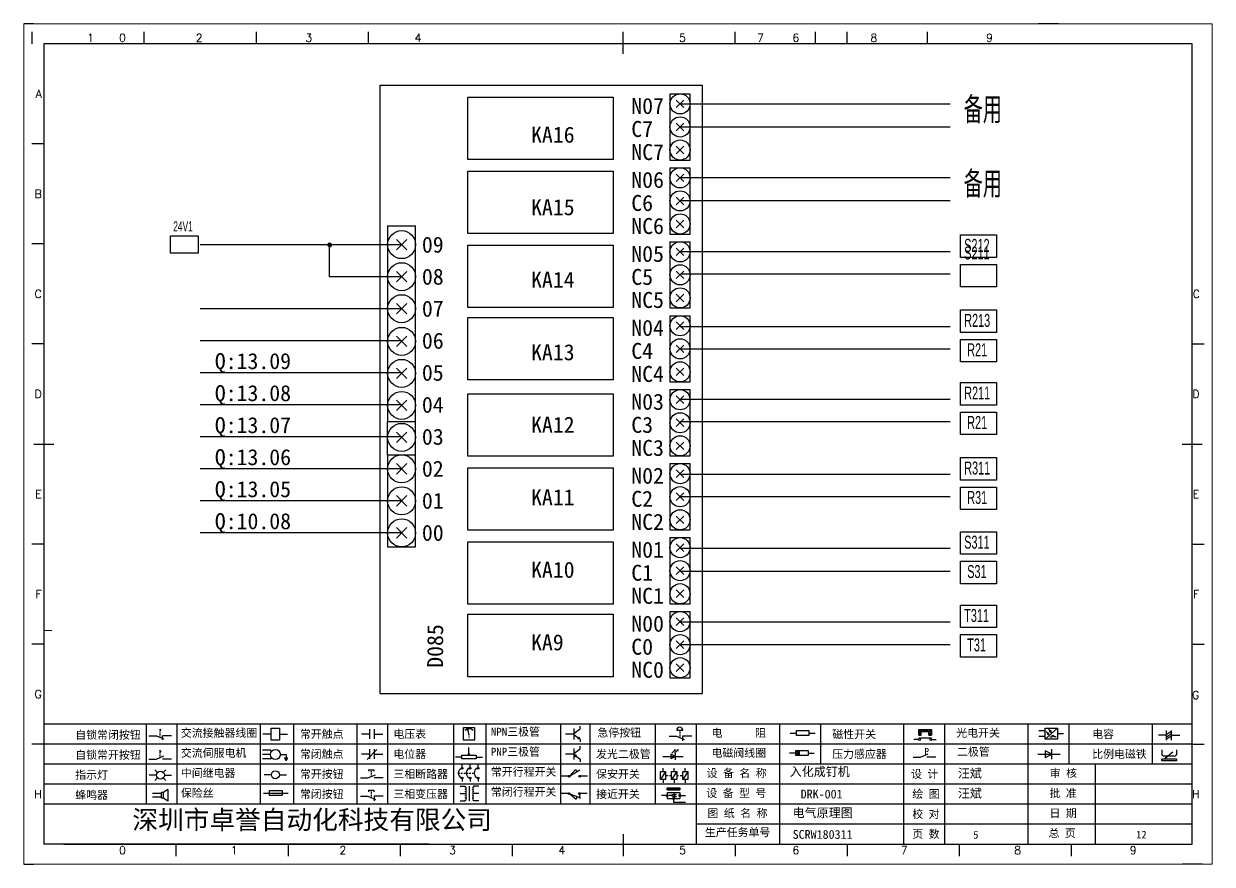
# Model space of a CAD drawing. Header units: millimetres. Extents: x 175 to 4940, y -2082 to 1907.
# Drawn here: x 2077.1 to 2374.1, y 661.6 to 871.6 of the extents above; entities that cross this region are included whole.
import ezdxf
from ezdxf.enums import TextEntityAlignment as Align

# ---------------------------------------------------------------- set-up
doc = ezdxf.new("R2010")
doc.units = ezdxf.units.MM
for name, color, linetype in [('AE_BOR', 1, 'Continuous'), ('Z_OM_OUTLINE', 7, 'Continuous'), ('外形線', 7, 'Continuous')]:
    doc.layers.add(name, color=color, linetype=linetype)
doc.styles.get("Standard").update_dxf_attribs({"font": ''})
doc.styles.add('WD', font='romans.shx', dxfattribs={"width": 0.8, "bigfont": 'gbcbig.shx'})
doc.styles.add('样式 8', font='arial.ttf', dxfattribs={"width": 0.6, "height": 2.5})
doc.styles.add('汉字', font='')
doc.styles.get('Standard').set_extended_font_data('SimSun')
doc.styles.get('汉字').set_extended_font_data('新宋体')

# ---------------------------------------------------------------- blocks, each defined once
blk = doc.blocks.new('磁性开关')
at = {"linetype": 'ByBlock'}
h = blk.add_hatch(dxfattribs=at)
h.set_pattern_fill('ANSI31', color=256, scale=0.1, style=0)
h.paths.add_polyline_path([(-1910.88, -776.69), (-1910.88, -775.29), (-1907.69, -775.29), (-1907.69, -776.69), (-1908.31, -776.69), (-1908.31, -775.79), (-1910.25, -775.79), (-1910.25, -776.69)])
for p, q in [((-1910.91, -777.81), (-1912.09, -777.81)), ((-1910.88, -776.69), (-1910.88, -775.29)), ((-1910.88, -775.29), (-1907.69, -775.29)), ((-1910.88, -776.69), (-1910.25, -776.69)), ((-1910.88, -777.39), (-1907.69, -777.39)), ((-1910.25, -776.69), (-1910.25, -775.79)), ((-1910.25, -775.79), (-1908.31, -775.79)), ((-1908.31, -776.69), (-1908.31, -775.79)), ((-1908.31, -776.69), (-1907.69, -776.69)), ((-1907.69, -775.29), (-1907.69, -776.69)), ((-1907.66, -777.81), (-1906.48, -777.81))]:
    blk.add_line(p, q, dxfattribs=at)
for centre in [(-1910.68, -777.81), (-1907.88, -777.81)]:
    blk.add_circle(centre, 0.225, dxfattribs=at)
blk = doc.blocks.new('*U4')
at = {"linetype": 'ByBlock'}
for p, q in [((-1909.23, -780.45), (-1909.23, -780.67)), ((-1909.23, -780.45), (-1908.92, -780.84)), ((-1909.23, -780.84), (-1909.23, -781.05)), ((-1911.92, -782.07), (-1910.06, -782.07)), ((-1910.06, -782.07), (-1908.18, -782.88)), ((-1909.23, -781.23), (-1909.23, -781.44)), ((-1909.23, -781.61), (-1909.23, -781.83)), ((-1909.23, -782), (-1909.23, -782.21)), ((-1909.23, -782.38), (-1909.23, -782.43)), ((-1908.52, -783.07), (-1908.52, -782.07)), ((-1906.25, -782.07), (-1908.52, -782.07))]:
    blk.add_line(p, q, dxfattribs=at)
blk = doc.blocks.new('*U6')
at = {"linetype": 'ByBlock'}
for p, q in [((-1911.92, -792.89), (-1910.06, -792.89)), ((-1910.06, -792.89), (-1908.18, -792.08)), ((-1908.88, -791.17), (-1909.23, -790.71)), ((-1909.23, -790.71), (-1909.23, -790.92)), ((-1909.23, -791.09), (-1909.23, -791.31)), ((-1909.23, -791.48), (-1909.23, -791.69)), ((-1909.23, -791.86), (-1909.23, -792.08)), ((-1909.23, -792.25), (-1909.23, -792.47)), ((-1906.25, -792.89), (-1908.52, -792.89))]:
    blk.add_line(p, q, dxfattribs=at)
blk = doc.blocks.new('蜂鸣器')
at = {"linetype": 'ByBlock'}
for p, q in [((-1907.17, -795.53), (-1908.25, -796.26)), ((-1907.17, -795.53), (-1907.17, -798.41)), ((-1908.8, -796.48), (-1911.01, -796.48)), ((-1908.8, -797.46), (-1911.01, -797.46)), ((-1908.25, -796.26), (-1908.8, -796.26)), ((-1908.8, -797.68), (-1908.8, -796.26)), ((-1908.25, -797.68), (-1908.8, -797.68)), ((-1908.25, -797.68), (-1908.25, -796.26)), ((-1907.17, -798.41), (-1908.25, -797.68))]:
    blk.add_line(p, q, dxfattribs=at)
blk = doc.blocks.new('指示灯')
at = {"linetype": 'ByBlock'}
for p, q in [((-1854.25, -776.92), (-1856.06, -776.92)), ((-1854.62, -775.59), (-1853.97, -776.23)), ((-1854.62, -778.25), (-1853.97, -777.61)), ((-1851.9, -775.59), (-1852.54, -776.23)), ((-1851.9, -778.25), (-1852.54, -777.61)), ((-1852.26, -776.92), (-1850.45, -776.92))]:
    blk.add_line(p, q, dxfattribs=at)
blk.add_circle((-1853.26, -776.92), 0.992, dxfattribs=at)
blk = doc.blocks.new('光电开关')
at = {"linetype": 'ByBlock'}
h = blk.add_hatch(dxfattribs=at)
h.set_pattern_fill('ANSI31', color=256, scale=0.01, style=0)
h.set_pattern_definition([(45, (0.172267, 0), (-0.0224506403, 0.0224506403), [])])
h.paths.add_polyline_path([(-1882.44, -776.34), (-1882.5, -775.91), (-1882.68, -776.07)])
h.paths.add_polyline_path([(-1882.86, -776.23), (-1882.44, -776.34), (-1882.68, -776.07)])
h.paths.add_polyline_path([(-1883.05, -776.88), (-1883.11, -776.45), (-1883.29, -776.61)])
h.paths.add_polyline_path([(-1883.47, -776.77), (-1883.05, -776.88), (-1883.29, -776.61)])
for p, q in [((-1884.01, -775.96), (-1885.56, -775.96)), ((-1884.01, -777.39), (-1885.56, -777.39)), ((-1880.91, -775.3), (-1884.01, -778.05)), ((-1883.75, -776.09), (-1883.05, -776.88)), ((-1883.11, -776.45), (-1883.47, -776.77)), ((-1883.05, -776.88), (-1883.47, -776.77)), ((-1883.14, -775.55), (-1882.44, -776.34)), ((-1883.05, -776.88), (-1883.11, -776.45)), ((-1882.5, -775.91), (-1882.86, -776.23)), ((-1882.44, -776.34), (-1882.86, -776.23)), ((-1882.78, -777.47), (-1882.23, -777.47)), ((-1882.44, -776.34), (-1882.5, -775.91)), ((-1882.23, -777.47), (-1882.23, -777.14)), ((-1882.23, -777.14), (-1881.78, -777.14)), ((-1881.78, -777.47), (-1881.78, -777.14)), ((-1881.23, -777.47), (-1881.78, -777.47)), ((-1879.37, -776.67), (-1880.91, -776.67))]:
    blk.add_line(p, q, dxfattribs=at)
blk.add_lwpolyline([(-1884.01, -775.3), (-1880.91, -775.3), (-1880.91, -778.05), (-1884.01, -778.05)], close=True, dxfattribs=at)
blk = doc.blocks.new('交流接触器线圈')
at = {"linetype": 'ByBlock'}
for p, q in [((-1880.82, -781.77), (-1882.87, -781.77)), ((-1878.72, -781.77), (-1876.67, -781.77))]:
    blk.add_line(p, q, dxfattribs=at)
blk.add_lwpolyline([(-1880.82, -780.28), (-1878.72, -780.28), (-1878.72, -783.26), (-1880.82, -783.26)], close=True, dxfattribs=at)
blk = doc.blocks.new('交流伺服电机')
at = {"linetype": 'ByBlock'}
for p, q in [((-1880.97, -785.75), (-1882.94, -785.75)), ((-1880.97, -786.85), (-1882.94, -786.85)), ((-1880.97, -785.75), (-1880.65, -786.03)), ((-1878.49, -786.85), (-1877.07, -786.85)), ((-1877.07, -786.85), (-1877.07, -787.72)), ((-1880.97, -787.94), (-1882.94, -787.94)), ((-1880.97, -787.94), (-1880.65, -787.67)), ((-1877.54, -787.72), (-1876.59, -787.72)), ((-1877.38, -788.01), (-1876.75, -788.01)), ((-1877.23, -788.29), (-1876.9, -788.29))]:
    blk.add_line(p, q, dxfattribs=at)
blk.add_circle((-1879.73, -786.85), 1.24, dxfattribs=at)
blk = doc.blocks.new('中间继电器')
at = {"linetype": 'ByBlock'}
for p, q in [((-1880.72, -791.92), (-1882.54, -791.92)), ((-1878.74, -791.92), (-1876.92, -791.92))]:
    blk.add_line(p, q, dxfattribs=at)
blk.add_circle((-1879.73, -791.92), 0.992, dxfattribs=at)
blk = doc.blocks.new('保险丝')
at = {"linetype": 'ByBlock'}
blk.add_line((-1882.72, -796.49), (-1876.55, -796.49), dxfattribs=at)
blk.add_lwpolyline([(-1881.2, -795.86), (-1878.06, -795.86), (-1878.06, -797.12), (-1881.2, -797.12)], close=True, dxfattribs=at)
blk = doc.blocks.new('常开按钮')
at = {"linetype": 'ByBlock'}
for p, q in [((-1910.06, -787.73), (-1908.18, -786.93)), ((-1909.9, -785.68), (-1908.56, -785.68)), ((-1909.9, -785.68), (-1909.9, -786.07)), ((-1909.23, -785.68), (-1909.23, -785.89)), ((-1909.23, -786.06), (-1909.23, -786.28)), ((-1909.23, -786.45), (-1909.23, -786.67)), ((-1909.23, -786.84), (-1909.23, -787.05)), ((-1908.56, -785.68), (-1908.56, -786.07)), ((-1911.92, -787.73), (-1910.06, -787.73)), ((-1909.23, -787.22), (-1909.23, -787.38)), ((-1906.25, -787.73), (-1908.52, -787.73))]:
    blk.add_line(p, q, dxfattribs=at)
blk = doc.blocks.new('常开触点')
at = {"linetype": 'ByBlock'}
for p, q in [((-1853.82, -782.99), (-1853.82, -780.56)), ((-1852.6, -782.99), (-1852.6, -780.56)), ((-1853.82, -781.77), (-1855.88, -781.77)), ((-1852.6, -781.77), (-1850.55, -781.77))]:
    blk.add_line(p, q, dxfattribs=at)
blk = doc.blocks.new('常闭触点')
at = {"linetype": 'ByBlock'}
for p, q in [((-1853.82, -786.77), (-1855.88, -786.77)), ((-1852.01, -785.66), (-1854.43, -788.1)), ((-1853.82, -787.99), (-1853.82, -785.56)), ((-1852.6, -787.99), (-1852.6, -785.56)), ((-1852.6, -786.77), (-1850.55, -786.77))]:
    blk.add_line(p, q, dxfattribs=at)
blk = doc.blocks.new('常闭按钮')
at = {"linetype": 'ByBlock'}
for p, q in [((-1856.13, -792.28), (-1854.28, -792.28)), ((-1854.28, -792.28), (-1852.4, -793.09)), ((-1854.11, -790.83), (-1852.77, -790.83)), ((-1854.11, -790.83), (-1854.11, -791.22)), ((-1853.44, -790.83), (-1853.44, -791.04)), ((-1853.44, -791.21), (-1853.44, -791.43)), ((-1853.44, -791.6), (-1853.44, -791.82)), ((-1853.44, -791.99), (-1853.44, -792.2)), ((-1853.44, -792.37), (-1853.44, -792.53)), ((-1852.77, -790.83), (-1852.77, -791.22)), ((-1850.47, -792.28), (-1852.73, -792.28)), ((-1852.73, -792.28), (-1852.73, -793.43))]:
    blk.add_line(p, q, dxfattribs=at)
blk = doc.blocks.new('电磁阀线圈')
at = {"linetype": 'ByBlock'}
for p, q in [((-1854.61, -795.92), (-1853.75, -797.16)), ((-1853.75, -795.92), (-1854.61, -797.16)), ((-1853.75, -795.92), (-1853.75, -797.16)), ((-1854.61, -796.54), (-1856.17, -796.54)), ((-1851.53, -796.54), (-1849.97, -796.54))]:
    blk.add_line(p, q, dxfattribs=at)
blk.add_lwpolyline([(-1854.61, -795.92), (-1851.53, -795.92), (-1851.53, -797.16), (-1854.61, -797.16)], close=True, dxfattribs=at)
blk = doc.blocks.new('电压表')
at = {"linetype": 'ByBlock'}
for p, q in [((-1814.84, -780.75), (-1814.91, -781.13)), ((-1814.6, -781.05), (-1814.91, -781.13)), ((-1814.84, -780.75), (-1814.46, -782.26)), ((-1814.84, -780.75), (-1814.6, -781.05))]:
    blk.add_line(p, q, dxfattribs=at)
blk.add_lwpolyline([(-1815.84, -780.34), (-1813.07, -780.34), (-1813.07, -783.49), (-1815.84, -783.49)], close=True, dxfattribs=at)
blk.add_arc((-1814.46, -782.26), 1.56, 46.8313, 133.1687, dxfattribs=at)
at = {"linetype": 'ByBlock', "insert": (-1814.7, -782.39), "char_height": 0.75, "width": 0.6768, "attachment_point": 1}
blk.add_mtext('V', dxfattribs=at)
blk = doc.blocks.new('电位器')
at = {"linetype": 'ByBlock'}
for p, q in [((-1814.45, -787.3), (-1814.62, -786.96)), ((-1814.62, -786.96), (-1814.27, -786.96)), ((-1814.45, -787.3), (-1814.45, -785.39)), ((-1814.45, -787.3), (-1814.27, -786.96)), ((-1816.21, -787.75), (-1817.79, -787.75)), ((-1812.68, -787.75), (-1811.1, -787.75))]:
    blk.add_line(p, q, dxfattribs=at)
blk.add_lwpolyline([(-1816.21, -787.3), (-1812.68, -787.3), (-1812.68, -788.2), (-1816.21, -788.2)], close=True, dxfattribs=at)
blk = doc.blocks.new('三相断路器')
at = {"linetype": 'ByBlock'}
for p, q in [((-1816.17, -790.33), (-1816.17, -789.7)), ((-1814.17, -790.33), (-1814.17, -789.7)), ((-1812.18, -790.33), (-1812.18, -789.7)), ((-1817.14, -791.74), (-1816.72, -791.74)), ((-1816.45, -791.74), (-1816.03, -791.74)), ((-1815.76, -791.74), (-1815.34, -791.74)), ((-1815.07, -791.74), (-1814.65, -791.74)), ((-1814.38, -791.74), (-1813.96, -791.74)), ((-1813.69, -791.74), (-1813.27, -791.74)), ((-1816.17, -793.19), (-1816.17, -793.83)), ((-1814.17, -793.19), (-1814.17, -793.83)), ((-1812.18, -793.19), (-1812.18, -793.83))]:
    blk.add_line(p, q, dxfattribs=at)
for centre in [(-1816.17, -790.55), (-1816.17, -792.98), (-1814.17, -790.55), (-1814.17, -792.98), (-1812.18, -790.55), (-1812.18, -792.98)]:
    blk.add_circle(centre, 0.219, dxfattribs=at)
for centre in [(-1815.81, -791.74), (-1813.82, -791.74), (-1811.83, -791.74)]:
    blk.add_arc(centre, 1.32, 115.5791, 244.4209, dxfattribs=at)
blk = doc.blocks.new('三相变压器')
at = {"linetype": 'ByBlock'}
for p, q in [((-1816.69, -795.03), (-1815.37, -795.03)), ((-1815.37, -795.03), (-1815.37, -795.24)), ((-1814.34, -798.7), (-1814.34, -795.04)), ((-1812, -795.03), (-1813.32, -795.03)), ((-1813.32, -795.03), (-1813.32, -795.24)), ((-1816.69, -796.87), (-1815.37, -796.87)), ((-1816.69, -798.71), (-1815.37, -798.71)), ((-1815.37, -798.71), (-1815.37, -798.5)), ((-1812, -796.87), (-1813.32, -796.87)), ((-1813.32, -798.71), (-1813.32, -798.5)), ((-1812, -798.71), (-1813.32, -798.71))]:
    blk.add_line(p, q, dxfattribs=at)
for centre, start, end in [((-1815.37, -795.51), 270, 90), ((-1815.37, -796.06), 270, 90), ((-1813.32, -795.51), 90, 270), ((-1813.32, -796.06), 90, 270), ((-1815.37, -796.6), 270, 90), ((-1815.37, -797.14), 270, 90), ((-1815.37, -797.68), 270, 90), ((-1815.37, -798.23), 270, 90), ((-1813.32, -796.6), 90, 270), ((-1813.32, -797.14), 90, 270), ((-1813.32, -797.68), 90, 270), ((-1813.32, -798.23), 90, 270)]:
    blk.add_arc(centre, 0.271, start, end, dxfattribs=at)
blk = doc.blocks.new('压力感应器')
at = {"linetype": 'ByBlock'}
for p, q in [((-1817.44, -777.73), (-1815.59, -777.73)), ((-1815.59, -777.73), (-1813.71, -776.93)), ((-1811.78, -777.73), (-1814.05, -777.73))]:
    blk.add_line(p, q, dxfattribs=at)
at = {"linetype": 'ByBlock', "insert": (-1814.65, -775.48), "char_height": 1.68, "width": 1.2242, "attachment_point": 1}
blk.add_mtext('{\\fNSimSun|b0|i0|c134|p49;P}', dxfattribs=at)
blk = doc.blocks.new('二极管')
at = {"linetype": 'ByBlock'}
for p, q in [((-1787.52, -776.77), (-1781.92, -776.77)), ((-1783.97, -776.77), (-1785.69, -775.9)), ((-1785.69, -775.9), (-1785.69, -777.65)), ((-1783.97, -776.77), (-1785.69, -777.65)), ((-1783.97, -777.99), (-1783.97, -775.56))]:
    blk.add_line(p, q, dxfattribs=at)
blk = doc.blocks.new('NPN三极管')
at = {"linetype": 'ByBlock'}
for p, q in [((-1785.73, -780.61), (-1785.73, -783.32)), ((-1785.73, -781.82), (-1784.15, -780.66)), ((-1784.15, -780.66), (-1784.15, -779.98)), ((-1785.73, -781.97), (-1787.81, -781.97)), ((-1785.73, -782.11), (-1784.15, -783.27)), ((-1784.41, -782.73), (-1784.74, -783.18)), ((-1784.15, -783.27), (-1784.74, -783.18)), ((-1784.15, -783.27), (-1784.41, -782.73)), ((-1784.15, -783.27), (-1784.15, -783.96))]:
    blk.add_line(p, q, dxfattribs=at)
blk = doc.blocks.new('PNP三极管')
at = {"linetype": 'ByBlock'}
for p, q in [((-1784.9, -786.74), (-1786.98, -786.74)), ((-1784.9, -785.38), (-1784.9, -788.09)), ((-1784.9, -786.59), (-1783.32, -785.43)), ((-1784.9, -786.88), (-1783.32, -788.04)), ((-1784.9, -786.88), (-1784.31, -786.97)), ((-1784.9, -786.88), (-1784.64, -787.42)), ((-1784.31, -786.97), (-1784.64, -787.42)), ((-1783.32, -785.43), (-1783.32, -784.75)), ((-1783.32, -788.04), (-1783.32, -788.73))]:
    blk.add_line(p, q, dxfattribs=at)
blk = doc.blocks.new('常开行程开关')
at = {"linetype": 'ByBlock'}
for p, q in [((-1786.29, -792.3), (-1788.01, -792.3)), ((-1785.89, -792.17), (-1784.52, -790.62)), ((-1785.89, -792.17), (-1783.43, -790.72)), ((-1784.52, -790.62), (-1784.19, -791.17)), ((-1781.48, -792.3), (-1783.21, -792.3))]:
    blk.add_line(p, q, dxfattribs=at)
for centre in [(-1786.07, -792.3), (-1783.42, -792.3)]:
    blk.add_circle(centre, 0.219, dxfattribs=at)
blk = doc.blocks.new('常闭行程开关')
at = {"linetype": 'ByBlock'}
for p, q in [((-1786.34, -796.62), (-1788.07, -796.62)), ((-1785.93, -796.72), (-1783.25, -797.7)), ((-1785.93, -796.72), (-1784.3, -798)), ((-1784.3, -798), (-1784.08, -797.4)), ((-1783.48, -796.84), (-1783.48, -797.85)), ((-1781.54, -796.62), (-1783.26, -796.62))]:
    blk.add_line(p, q, dxfattribs=at)
for centre in [(-1786.12, -796.62), (-1783.48, -796.62)]:
    blk.add_circle(centre, 0.219, dxfattribs=at)
blk = doc.blocks.new('电容')
at = {"linetype": 'ByBlock'}
for p, q in [((-1756.08, -782.99), (-1756.08, -780.56)), ((-1754.86, -780.79), (-1756.08, -781.55)), ((-1754.86, -782.99), (-1754.86, -780.56)), ((-1756.08, -781.77), (-1758.13, -781.77)), ((-1754.86, -781.44), (-1756.08, -782.2)), ((-1754.86, -781.99), (-1756.08, -782.75)), ((-1754.86, -781.77), (-1752.81, -781.77))]:
    blk.add_line(p, q, dxfattribs=at)
blk = doc.blocks.new('发光二极管')
at = {"linetype": 'ByBlock'}
for p, q in [((-1758.01, -786.77), (-1752.89, -786.77)), ((-1754.84, -786.77), (-1756.04, -786.16)), ((-1756.04, -786.16), (-1756.04, -787.39)), ((-1754.84, -786.77), (-1756.04, -787.39)), ((-1755.78, -785.92), (-1754.89, -785.14)), ((-1754.89, -785.14), (-1755.2, -785.22)), ((-1755.2, -785.22), (-1755.01, -785.43)), ((-1755.08, -785.92), (-1754.18, -785.14)), ((-1754.89, -785.14), (-1755.01, -785.43)), ((-1754.84, -787.63), (-1754.84, -785.92)), ((-1754.18, -785.14), (-1754.49, -785.22)), ((-1754.49, -785.22), (-1754.31, -785.43)), ((-1754.18, -785.14), (-1754.31, -785.43))]:
    blk.add_line(p, q, dxfattribs=at)
blk = doc.blocks.new('比例电磁阀')
at = {"linetype": 'ByBlock'}
for p, q in [((-1757.26, -775.38), (-1757.26, -776.71)), ((-1757.26, -776.71), (-1757.05, -776.71)), ((-1753.6, -777.73), (-1757.25, -777.73)), ((-1757.25, -778.13), (-1757.25, -777.73)), ((-1753.6, -778.13), (-1757.25, -778.13)), ((-1754.5, -775.98), (-1756.35, -777.44)), ((-1756.35, -777.44), (-1756.25, -777.25)), ((-1756.35, -777.44), (-1756.15, -777.38)), ((-1756.15, -777.38), (-1756.25, -777.25)), ((-1753.58, -776.71), (-1753.8, -776.71)), ((-1753.6, -777.73), (-1753.6, -778.13)), ((-1753.58, -775.38), (-1753.58, -776.71))]:
    blk.add_line(p, q, dxfattribs=at)
for centre in [(-1756.78, -776.71), (-1756.24, -776.71), (-1755.7, -776.71), (-1755.15, -776.71), (-1754.61, -776.71), (-1754.07, -776.71)]:
    blk.add_arc(centre, 0.271, 180, 0, dxfattribs=at)
blk = doc.blocks.new('保安开关')
at = {"linetype": 'ByBlock'}
for p, q in [((-1757.96, -790.79), (-1757.96, -789.97)), ((-1755.17, -790.79), (-1755.17, -789.97)), ((-1752.39, -790.79), (-1752.39, -789.97)), ((-1757.33, -790.79), (-1758.6, -792.81)), ((-1757.96, -792.81), (-1757.96, -793.62)), ((-1757.33, -791.8), (-1756.72, -791.8)), ((-1756.35, -791.8), (-1755.89, -791.8)), ((-1754.54, -790.79), (-1755.81, -792.81)), ((-1755.17, -792.81), (-1755.17, -793.62)), ((-1754.52, -791.8), (-1754.06, -791.8)), ((-1753.69, -791.8), (-1753.08, -791.8)), ((-1751.75, -790.79), (-1753.02, -792.81)), ((-1752.39, -792.81), (-1752.39, -793.62))]:
    blk.add_line(p, q, dxfattribs=at)
for points in [[(-1758.6, -790.79), (-1757.33, -790.79), (-1757.33, -792.81), (-1758.6, -792.81)], [(-1755.81, -790.79), (-1754.54, -790.79), (-1754.54, -792.81), (-1755.81, -792.81)], [(-1753.02, -790.79), (-1751.75, -790.79), (-1751.75, -792.81), (-1753.02, -792.81)]]:
    blk.add_lwpolyline(points, close=True, dxfattribs=at)
blk = doc.blocks.new('接近开关')
at = {"linetype": 'ByBlock'}
h = blk.add_hatch(dxfattribs=at)
h.set_pattern_fill('ANSI31', color=256, scale=0.01, style=0)
h.set_pattern_definition([(45, (-89.131516, -30.795668), (-0.0224506403, 0.0224506403), [])])
h.paths.add_polyline_path([(-1516.96, -1123.35), (-1516.96, -1122.85), (-1513.76, -1122.85), (-1513.76, -1123.35)])
for p, q in [((-1517.18, -1124.71), (-1518.36, -1124.71)), ((-1516.96, -1123.35), (-1516.96, -1122.85)), ((-1516.96, -1122.85), (-1513.76, -1122.85)), ((-1516.96, -1123.35), (-1513.76, -1123.35)), ((-1516.96, -1123.95), (-1513.76, -1123.95)), ((-1516.96, -1123.95), (-1516.96, -1125.47)), ((-1516.96, -1125.47), (-1513.76, -1125.47)), ((-1515.91, -1124.71), (-1516.45, -1124.71)), ((-1515.11, -1124.31), (-1515.91, -1124.71)), ((-1515.11, -1125.11), (-1515.91, -1124.71)), ((-1515.33, -1124.53), (-1515.17, -1124.53)), ((-1515.33, -1124.88), (-1515.17, -1124.88)), ((-1515.25, -1124.45), (-1515.25, -1124.61)), ((-1515.11, -1124.31), (-1515.11, -1125.11)), ((-1515.11, -1124.48), (-1514.58, -1124.48)), ((-1515.11, -1124.94), (-1514.58, -1124.94)), ((-1513.76, -1122.85), (-1513.76, -1123.35)), ((-1513.76, -1123.95), (-1513.76, -1125.47)), ((-1513.54, -1124.71), (-1512.36, -1124.71)), ((-1515.36, -1125.69), (-1515.36, -1126.36)), ((-1515.36, -1126.36), (-1512.36, -1126.36))]:
    blk.add_line(p, q, dxfattribs=at)
for centre in [(-1516.96, -1124.71), (-1515.36, -1125.47), (-1513.76, -1124.71)]:
    blk.add_circle(centre, 0.225, dxfattribs=at)
blk = doc.blocks.new('电阻')
at = {"linetype": 'ByBlock'}
for p, q in [((-3.09, 0), (-1.57, 0)), ((1.57, 0), (3.09, 0))]:
    blk.add_line(p, q, dxfattribs=at)
blk.add_lwpolyline([(-1.57, 0.63), (1.57, 0.63), (1.57, -0.63), (-1.57, -0.63)], close=True, dxfattribs=at)
blk = doc.blocks.new('急停按钮')
at = {"linetype": 'ByBlock'}
for p, q in [((-1.86, 0), (0, 0)), ((0, 0), (1.88, -0.81)), ((0.06, 1.45), (1.61, 1.45)), ((0.83, 1.45), (0.83, 1.24)), ((0.83, 1.07), (0.83, 0.85)), ((0.83, 0.68), (0.83, 0.47)), ((0.83, 0.29), (0.83, 0.08)), ((3.81, 0), (1.54, 0)), ((1.54, 0), (1.54, -1.15)), ((0.83, -0.09), (0.83, -0.24))]:
    blk.add_line(p, q, dxfattribs=at)
blk.add_arc((0.83, 1.45), 0.774, 0, 180)

msp = doc.modelspace()

# ---------------------------------------------------------------- hatches: boundary and pattern name
at = {"lineweight": -2}
msp.add_hatch(color=256, dxfattribs=at).paths.add_polyline_path([(2153.071, 816.402, 1), (2154.071, 816.402, 1)])

# ---------------------------------------------------------------- linework, layer by layer
for p, q in [((2369.107, 866.648), (2082.107, 866.648)), ((2082.107, 866.648), (2082.107, 666.648)), ((2369.107, 666.648), (2369.107, 866.648)), ((2166.17, 704.291), (2166.17, 856.291)), ((2166.17, 856.291), (2246.67, 856.291)), ((2246.67, 856.291), (2246.67, 704.291)), ((2238.587, 854.153), (2243.627, 854.153)), ((2241.107, 851.633), (2308.601, 851.633)), ((2241.107, 845.873), (2308.601, 845.873)), ((2238.587, 837.593), (2243.627, 837.593)), ((2238.587, 835.673), (2243.627, 835.673)), ((2241.107, 833.252), (2308.601, 833.252)), ((2241.107, 827.492), (2308.601, 827.492)), ((2168.029, 821.129), (2175.029, 821.129)), ((2238.587, 819.113), (2243.627, 819.113)), ((2238.587, 817.193), (2243.627, 817.193)), ((2171.529, 816.436), (2121.195, 816.436)), ((2153.525, 808.436), (2153.525, 816.436)), ((2241.107, 814.74), (2308.601, 814.74)), ((2171.529, 808.436), (2153.525, 808.436)), ((2241.107, 809.128), (2308.601, 809.128)), ((2171.529, 800.436), (2121.195, 800.436)), ((2238.587, 800.633), (2243.627, 800.633)), ((2238.587, 798.713), (2243.627, 798.713)), ((2241.107, 796.007), (2308.601, 796.007)), ((2171.529, 792.436), (2121.195, 792.436)), ((2241.107, 790.395), (2308.601, 790.395)), ((2171.529, 784.436), (2121.195, 784.436)), ((2238.587, 782.153), (2243.627, 782.153)), ((2238.587, 780.233), (2243.627, 780.233)), ((2171.529, 776.436), (2121.195, 776.436)), ((2241.107, 777.855), (2308.601, 777.855)), ((2168.029, 772.264), (2175.029, 772.264)), ((2168.029, 763.936), (2168.029, 772.264)), ((2175.029, 763.936), (2175.029, 772.264)), ((2241.107, 772.243), (2308.601, 772.243)), ((2171.529, 768.436), (2121.195, 768.436)), ((2168.029, 763.936), (2175.029, 763.936)), ((2238.587, 763.673), (2243.627, 763.673)), ((2171.529, 760.436), (2121.195, 760.436)), ((2238.587, 761.753), (2243.627, 761.753)), ((2241.107, 759.111), (2308.601, 759.111)), ((2171.529, 752.436), (2121.195, 752.436)), ((2241.107, 753.499), (2308.601, 753.499)), ((2171.529, 744.436), (2121.195, 744.436)), ((2238.587, 745.193), (2243.627, 745.193)), ((2238.587, 743.273), (2243.627, 743.273)), ((2168.029, 740.936), (2175.029, 740.936)), ((2241.107, 740.631), (2308.601, 740.631)), ((2241.107, 734.871), (2308.601, 734.871)), ((2238.587, 726.713), (2243.627, 726.713)), ((2238.587, 724.793), (2243.627, 724.793)), ((2241.107, 722.252), (2308.601, 722.252)), ((2241.107, 716.556), (2308.574, 716.556)), ((2238.587, 708.233), (2243.627, 708.233)), ((2166.17, 704.291), (2246.67, 704.291)), ((2087.137, 666.648), (2366.637, 666.648)), ((2207.903, 666.648), (2267.853, 666.648)), ((2267.853, 666.648), (2336.639, 666.648))]:
    msp.add_line(p, q)
at = {"lineweight": 9, "ltscale": 0.1}
for p, q in [((2082.107, 720.077), (2084.106, 720.077)), ((2178.442, 666.648), (2207.903, 666.648)), ((2206.546, 666.648), (2206.546, 666.648)), ((2206.546, 666.648), (2206.546, 666.648)), ((2206.546, 666.648), (2206.546, 666.648)), ((2206.546, 666.648), (2206.546, 666.648))]:
    msp.add_line(p, q, dxfattribs=at)
at = {"linetype": 'ByBlock'}
for p, q in [((2369.107, 696.648), (2082.107, 696.648)), ((2369.107, 691.648), (2082.107, 691.648)), ((2369.107, 686.648), (2082.107, 686.648)), ((2369.107, 681.648), (2082.107, 681.648)), ((2369.107, 676.648), (2082.107, 676.648)), ((2369.107, 671.648), (2245.13, 671.648))]:
    msp.add_line(p, q, dxfattribs=at)
at = {"color": 0, "lineweight": -2}
for p, q in [((2107.686, 696.648), (2107.686, 676.648)), ((2115.362, 696.648), (2115.362, 676.648)), ((2136.152, 696.648), (2136.152, 676.648)), ((2144.506, 696.648), (2144.506, 676.648)), ((2160.361, 696.648), (2160.361, 676.648)), ((2168.009, 696.648), (2168.009, 676.648)), ((2184.502, 696.648), (2184.502, 676.648)), ((2192.603, 696.648), (2192.603, 676.648)), ((2211.223, 696.648), (2211.223, 676.648)), ((2218.582, 696.648), (2218.582, 676.648)), ((2234.892, 696.648), (2234.892, 676.648)), ((2245.13, 696.648), (2245.13, 666.733)), ((2265.94, 696.648), (2265.94, 686.648)), ((2276.178, 696.648), (2276.178, 686.648)), ((2296.989, 696.648), (2296.989, 686.648)), ((2307.227, 696.648), (2307.227, 686.648)), ((2328.037, 696.648), (2328.037, 686.648)), ((2338.275, 696.648), (2338.275, 686.648)), ((2359.085, 696.648), (2359.085, 686.648)), ((2265.94, 686.648), (2265.94, 666.733)), ((2296.989, 686.648), (2296.989, 666.648)), ((2307.227, 686.648), (2307.227, 666.648)), ((2328.037, 686.648), (2328.037, 666.648)), ((2344.889, 686.648), (2344.889, 666.648))]:
    msp.add_line(p, q, dxfattribs=at)
at = {"color": 0, "ltscale": 2}
for p, q in [((2369.107, 666.648), (2369.107, 688.094)), ((2178.442, 666.648), (2082.107, 666.648)), ((2336.639, 666.648), (2366.637, 666.648)), ((2336.639, 666.648), (2369.107, 666.648))]:
    msp.add_line(p, q, dxfattribs=at)
for points in [[(2188.067, 853.325), (2224.358, 853.325), (2224.358, 837.741), (2188.067, 837.741)], [(2188.067, 834.842), (2224.358, 834.842), (2224.358, 819.258), (2188.067, 819.258)], [(2188.067, 816.358), (2224.358, 816.358), (2224.358, 800.774), (2188.067, 800.774)], [(2188.067, 798.237), (2224.358, 798.237), (2224.358, 782.653), (2188.067, 782.653)], [(2188.067, 779.18), (2224.358, 779.18), (2224.358, 763.596), (2188.067, 763.596)], [(2188.067, 760.696), (2224.358, 760.696), (2224.358, 745.112), (2188.067, 745.112)], [(2188.067, 742.213), (2224.358, 742.213), (2224.358, 726.629), (2188.067, 726.629)], [(2188.067, 724.092), (2224.358, 724.092), (2224.358, 708.508), (2188.067, 708.508)]]:
    msp.add_lwpolyline(points, close=True)
at = {"color": 1, "lineweight": -3}
for points in [[(2113.785, 818.692), (2120.726, 818.692), (2120.726, 814.339), (2113.785, 814.339)], [(2311.19, 818.88), (2320.186, 818.88), (2320.186, 813.239), (2311.19, 813.239)], [(2311.19, 811.523), (2320.186, 811.523), (2320.186, 805.882), (2311.19, 805.882)], [(2311.19, 800.147), (2320.186, 800.147), (2320.186, 794.506), (2311.19, 794.506)], [(2311.19, 792.79), (2320.186, 792.79), (2320.186, 787.149), (2311.19, 787.149)], [(2311.19, 781.995), (2320.186, 781.995), (2320.186, 776.354), (2311.19, 776.354)], [(2311.19, 774.638), (2320.186, 774.638), (2320.186, 768.997), (2311.19, 768.997)], [(2311.19, 763.251), (2320.186, 763.251), (2320.186, 757.61), (2311.19, 757.61)], [(2311.19, 755.894), (2320.186, 755.894), (2320.186, 750.253), (2311.19, 750.253)], [(2311.19, 744.737), (2320.186, 744.737), (2320.186, 739.097), (2311.19, 739.097)], [(2311.19, 737.381), (2320.186, 737.381), (2320.186, 731.74), (2311.19, 731.74)], [(2311.19, 726.402), (2320.186, 726.402), (2320.186, 720.762), (2311.19, 720.762)], [(2311.19, 719.046), (2320.186, 719.046), (2320.186, 713.405), (2311.19, 713.405)]]:
    msp.add_lwpolyline(points, close=True, dxfattribs=at)
at = {"lineweight": 0}
msp.add_circle((2153.571, 816.402), 0.5, dxfattribs=at)
at = {"layer": 'AE_BOR', "lineweight": 30}
for p, q in [((2079.637, 871.648), (2077.103, 871.648)), ((2335.727, 871.648), (2330.727, 871.648)), ((2077.103, 661.648), (2079.637, 661.648)), ((2371.637, 661.648), (2366.637, 661.648))]:
    msp.add_line(p, q, dxfattribs=at)
at = {"layer": 'AE_BOR', "color": 1, "lineweight": 15}
for p, q in [((2077.103, 871.648), (2374.103, 871.648)), ((2077.103, 661.648), (2077.103, 871.648)), ((2374.103, 871.648), (2374.103, 661.648)), ((2374.103, 661.648), (2077.103, 661.648))]:
    msp.add_line(p, q, dxfattribs=at)
at = {"layer": 'AE_BOR'}
for p, q in [((2079.227, 866.648), (2079.227, 869.648)), ((2107.227, 866.648), (2107.227, 869.648)), ((2135.227, 866.648), (2135.227, 869.648)), ((2163.227, 866.648), (2163.227, 869.648)), ((2226.887, 866.648), (2226.887, 869.648)), ((2254.887, 866.648), (2254.887, 869.648)), ((2274.977, 866.648), (2274.977, 869.648)), ((2282.887, 866.648), (2282.887, 869.648)), ((2302.977, 866.648), (2302.977, 869.648)), ((2082.107, 841.648), (2079.107, 841.648)), ((2082.107, 816.648), (2079.107, 816.648)), ((2082.107, 791.648), (2079.107, 791.648)), ((2369.107, 791.648), (2372.107, 791.648)), ((2082.107, 741.648), (2079.107, 741.648)), ((2369.107, 741.648), (2372.107, 741.648)), ((2082.107, 716.648), (2079.107, 716.648)), ((2369.107, 716.648), (2372.107, 716.648)), ((2082.107, 691.648), (2079.107, 691.648)), ((2369.107, 691.648), (2372.107, 691.648)), ((2115.137, 666.648), (2115.137, 663.648)), ((2143.137, 666.648), (2143.137, 663.648)), ((2171.137, 666.648), (2171.137, 663.648)), ((2199.137, 666.648), (2199.137, 663.648)), ((2226.887, 666.648), (2226.887, 663.648)), ((2254.887, 666.648), (2254.887, 663.648)), ((2282.887, 666.648), (2282.887, 663.648)), ((2310.887, 666.648), (2310.887, 663.648)), ((2338.887, 666.648), (2338.887, 663.648))]:
    msp.add_line(p, q, dxfattribs=at)
at = {"layer": 'AE_BOR', "color": 2, "lineweight": 30}
for p, q in [((2226.887, 864.148), (2226.887, 869.148)), ((2079.607, 766.648), (2084.607, 766.648)), ((2366.607, 766.648), (2371.607, 766.648)), ((2226.887, 669.148), (2226.887, 664.148)), ((2226.887, 666.648), (2226.887, 664.148))]:
    msp.add_line(p, q, dxfattribs=at)
at = {"layer": 'Z_OM_OUTLINE'}
for p, q in [((2238.587, 854.153), (2238.587, 837.593)), ((2242.05, 852.576), (2240.163, 850.689)), ((2242.05, 850.689), (2240.163, 852.576)), ((2243.627, 837.593), (2243.627, 854.153)), ((2242.05, 846.816), (2240.163, 844.929)), ((2242.05, 844.929), (2240.163, 846.816)), ((2242.05, 839.169), (2240.163, 841.056)), ((2242.05, 841.056), (2240.163, 839.169)), ((2238.587, 835.673), (2238.587, 819.113)), ((2243.627, 819.113), (2243.627, 835.673)), ((2242.05, 834.096), (2240.163, 832.209)), ((2242.05, 832.209), (2240.163, 834.096)), ((2242.05, 828.336), (2240.163, 826.449)), ((2242.05, 826.449), (2240.163, 828.336)), ((2168.029, 821.129), (2168.029, 772.264)), ((2175.029, 772.264), (2175.029, 821.129)), ((2242.05, 820.689), (2240.163, 822.576)), ((2242.05, 822.576), (2240.163, 820.689)), ((2172.839, 817.766), (2170.218, 815.145)), ((2172.839, 815.145), (2170.218, 817.766)), ((2238.587, 817.193), (2238.587, 800.633)), ((2243.627, 800.633), (2243.627, 817.193)), ((2242.05, 815.616), (2240.163, 813.729)), ((2242.05, 813.729), (2240.163, 815.616)), ((2172.839, 809.766), (2170.218, 807.145)), ((2172.839, 807.145), (2170.218, 809.766)), ((2242.05, 809.856), (2240.163, 807.969)), ((2242.05, 807.969), (2240.163, 809.856)), ((2242.05, 802.209), (2240.163, 804.096)), ((2242.05, 804.096), (2240.163, 802.209)), ((2172.839, 799.145), (2170.218, 801.766)), ((2172.839, 801.766), (2170.218, 799.145)), ((2238.587, 798.713), (2238.587, 782.153)), ((2242.05, 797.136), (2240.163, 795.249)), ((2242.05, 795.249), (2240.163, 797.136)), ((2243.627, 782.153), (2243.627, 798.713)), ((2172.839, 793.609), (2170.218, 790.988)), ((2172.839, 790.988), (2170.218, 793.609)), ((2242.05, 791.376), (2240.163, 789.489)), ((2242.05, 789.489), (2240.163, 791.376)), ((2172.839, 785.607), (2170.218, 782.986)), ((2172.839, 782.986), (2170.218, 785.607)), ((2242.05, 783.729), (2240.163, 785.616)), ((2242.05, 785.616), (2240.163, 783.729)), ((2238.587, 780.233), (2238.587, 763.673)), ((2242.05, 778.656), (2240.163, 776.769)), ((2242.05, 776.769), (2240.163, 778.656)), ((2243.627, 763.673), (2243.627, 780.233)), ((2172.839, 774.986), (2170.218, 777.607)), ((2172.839, 777.607), (2170.218, 774.986)), ((2242.05, 772.896), (2240.163, 771.009)), ((2242.05, 771.009), (2240.163, 772.896)), ((2172.839, 769.614), (2170.218, 766.993)), ((2172.839, 766.993), (2170.218, 769.614)), ((2242.05, 765.249), (2240.163, 767.136)), ((2242.05, 767.136), (2240.163, 765.249)), ((2168.029, 763.936), (2168.029, 740.936)), ((2175.029, 740.936), (2175.029, 763.936)), ((2172.839, 761.747), (2170.218, 759.125)), ((2172.839, 759.125), (2170.218, 761.747)), ((2238.587, 761.753), (2238.587, 745.193)), ((2243.627, 745.193), (2243.627, 761.753)), ((2242.05, 760.176), (2240.163, 758.289)), ((2242.05, 758.289), (2240.163, 760.176)), ((2242.05, 754.416), (2240.163, 752.529)), ((2242.05, 752.529), (2240.163, 754.416)), ((2172.839, 753.747), (2170.218, 751.125)), ((2172.839, 751.125), (2170.218, 753.747)), ((2242.05, 746.769), (2240.163, 748.656)), ((2242.05, 748.656), (2240.163, 746.769)), ((2172.839, 743.125), (2170.218, 745.747)), ((2172.839, 745.747), (2170.218, 743.125)), ((2238.587, 743.273), (2238.587, 726.713)), ((2243.627, 726.713), (2243.627, 743.273)), ((2242.05, 741.696), (2240.163, 739.809)), ((2242.05, 739.809), (2240.163, 741.696)), ((2242.05, 735.936), (2240.163, 734.049)), ((2242.05, 734.049), (2240.163, 735.936)), ((2242.05, 728.289), (2240.163, 730.176)), ((2242.05, 730.176), (2240.163, 728.289)), ((2238.587, 724.793), (2238.587, 708.233)), ((2243.627, 708.233), (2243.627, 724.793)), ((2242.05, 723.216), (2240.163, 721.329)), ((2242.05, 721.329), (2240.163, 723.216)), ((2242.05, 717.456), (2240.163, 715.569)), ((2242.05, 715.569), (2240.163, 717.456)), ((2242.05, 709.809), (2240.163, 711.696)), ((2242.05, 711.696), (2240.163, 709.809))]:
    msp.add_line(p, q, dxfattribs=at)
for centre, radius in [((2241.107, 851.633), 2.518), ((2241.107, 845.873), 2.518), ((2241.107, 840.113), 2.518), ((2241.107, 833.153), 2.518), ((2241.107, 827.393), 2.518), ((2241.107, 821.633), 2.518), ((2171.529, 816.455), 3.498), ((2241.107, 814.673), 2.518), ((2171.529, 808.455), 3.498), ((2241.107, 808.913), 2.518), ((2241.107, 803.153), 2.518), ((2171.529, 800.455), 3.498), ((2241.107, 796.193), 2.518), ((2171.529, 792.298), 3.498), ((2241.107, 790.433), 2.518), ((2171.529, 784.297), 3.498), ((2241.107, 784.673), 2.518), ((2171.529, 776.297), 3.498), ((2241.107, 777.713), 2.518), ((2241.107, 771.953), 2.518), ((2171.529, 768.303), 3.498), ((2241.107, 766.193), 2.518), ((2171.529, 760.436), 3.498), ((2241.107, 759.233), 2.518), ((2171.529, 752.436), 3.498), ((2241.107, 753.473), 2.518), ((2241.107, 747.713), 2.518), ((2171.529, 744.436), 3.498), ((2241.107, 740.753), 2.518), ((2241.107, 734.993), 2.518), ((2241.107, 729.233), 2.518), ((2241.107, 722.273), 2.518), ((2241.107, 716.513), 2.518), ((2241.107, 710.753), 2.518)]:
    msp.add_circle(centre, radius, dxfattribs=at)

# ---------------------------------------------------------------- block references
at = {"linetype": 'ByBlock'}
for name, p in [('*U4', (4020.295, 1475.825)), ('交流接触器线圈', (4019.719, 1475.917)), ('常开触点', (4017.374, 1475.945)), ('电压表', (4002.813, 1476.164)), ('NPN三极管', (4000.3, 1476.151)), ('磁性开关', (4211.632, 1470.608)), ('光电开关', (4216.328, 1470.917)), ('电容', (4118.795, 1475.629)), ('*U6', (4020.295, 1480.825)), ('交流伺服电机', (4019.719, 1475.917)), ('常闭触点', (4017.374, 1475.945)), ('电位器', (4002.813, 1476.164)), ('PNP三极管', (3999.475, 1475.922)), ('发光二极管', (3994.819, 1475.34)), ('电磁阀线圈', (4124.628, 1485.945)), ('压力感应器', (4116.827, 1466.164)), ('二极管', (4118.015, 1465.922)), ('比例电磁阀', (4118.795, 1465.629)), ('三相断路器', (4002.813, 1476.164)), ('指示灯', (3964.509, 1460.825)), ('中间继电器', (4019.719, 1475.917)), ('常开按钮', (4073.159, 1470.945)), ('常开行程开关', (3999.475, 1475.922)), ('保安开关', (3994.819, 1475.629)), ('蜂鸣器', (4020.295, 1475.825)), ('三相变压器', (4002.813, 1476.164)), ('接近开关', (3754.819, 1803.546)), ('保险丝', (4019.719, 1475.917)), ('常闭按钮', (4017.374, 1470.945)), ('常闭行程开关', (3999.475, 1475.922))]:
    msp.add_blockref(name, p, dxfattribs=at)
for name, p in [('急停按钮', (2240.219, 693.664)), ('电阻', (2271.759, 694.424))]:
    msp.add_blockref(name, p)

# ---------------------------------------------------------------- texts
at = {"attachment_point": 1, "style": '样式 8'}
for s, insert, char_height, width in [(' {\\fSimSun|b0|i0|c134|p2;备用}', (2310.641, 853.236), 5.832, 11.58622), (' {\\fSimSun|b0|i0|c134|p2;备用}', (2310.641, 834.681), 5.832, 11.58622), (' 24V1', (2114.452, 822.292), 2.5, 4.96666), ('S212', (2312.121, 817.893), 3.24, 6.43679), (' S211', (2312.121, 816.002), 3.24, 6.43679), ('R213', (2312.121, 799.16), 3.24, 6.43679), (' R21', (2312.121, 791.804), 3.24, 6.43679), ('R211', (2312.121, 781.009), 3.24, 6.43679), (' R21', (2312.121, 773.652), 3.24, 6.43679), ('R311', (2312.121, 762.265), 3.24, 6.43679), (' R31', (2312.121, 754.908), 3.24, 6.43679), ('S311', (2312.121, 743.751), 3.24, 6.43679), (' S31', (2312.121, 736.395), 3.24, 6.43679), (' T311', (2312.121, 725.416), 3.24, 6.43679), (' T31', (2312.121, 718.06), 3.24, 6.43679)]:
    msp.add_mtext(s, dxfattribs=dict(at, insert=insert, char_height=char_height, width=width))
at = {"char_height": 2, "attachment_point": 1, "style": '汉字'}
for s, insert in [('{\\fKaiTi_GB2312|b0|i0|c134|p49;自锁常闭按钮}', (2089.963, 694.963)), ('{\\fKaiTi_GB2312|b0|i0|c134|p49;交流接触器线圈}', (2116.357, 695.457)), ('{\\fKaiTi_GB2312|b0|i0|c134|p49;常开触点}', (2146.11, 695.169)), ('{\\fKaiTi_GB2312|b0|i0|c134|p49;电压表}', (2169.47, 695.179)), ('{\\fKaiTi_GB2312|b0|i0|c134|p49;NPN三极管}', (2193.836, 695.74)), ('{\\fKaiTi_GB2312|b0|i0|c134|p49;急停按钮}', (2220.458, 695.527)), ('{\\fKaiTi_GB2312|b0|i0|c134|p49;电      阻}', (2248.965, 695.455)), ('{\\fKaiTi_GB2312|b0|i0|c134|p49;磁性开关}', (2279.175, 695.119)), ('{\\fKaiTi_GB2312|b0|i0|c134|p49;光电开关}', (2310.126, 695.457)), ('{\\fKaiTi_GB2312|b0|i0|c134|p49;电容}', (2344.102, 695.169)), ('{\\fKaiTi_GB2312|b0|i0|c134|p49;自锁常开按钮}', (2089.963, 689.963)), ('{\\fKaiTi_GB2312|b0|i0|c134|p49;交流伺服电机}', (2116.357, 690.457)), ('{\\fKaiTi_GB2312|b0|i0|c134|p49;常闭触点}', (2146.11, 690.169)), ('{\\fKaiTi_GB2312|b0|i0|c134|p49;电位器}', (2169.47, 690.179)), ('{\\fKaiTi_GB2312|b0|i0|c134|p49;PNP三极管}', (2193.836, 690.74)), ('{\\fKaiTi_GB2312|b0|i0|c134|p49;发光二极管}', (2220.125, 690.169)), ('{\\fKaiTi_GB2312|b0|i0|c134|p49;电磁阀线圈}', (2248.965, 690.455)), ('{\\fKaiTi_GB2312|b0|i0|c134|p49;压力感应器}', (2279.122, 690.179)), ('{\\fKaiTi_GB2312|b0|i0|c134|p49;二极管}', (2310.308, 690.74)), ('{\\fKaiTi_GB2312|b0|i0|c134|p49;比例电磁铁}', (2344.102, 690.169)), ('{\\fKaiTi_GB2312|b0|i0|c134|p49;指示灯}', (2089.963, 684.963)), ('{\\fKaiTi_GB2312|b0|i0|c134|p49;中间继电器}', (2116.357, 685.457)), ('{\\fKaiTi_GB2312|b0|i0|c134|p49;常开按钮}', (2146.11, 685.169)), ('{\\fKaiTi_GB2312|b0|i0|c134|p49;三相断路器}', (2169.47, 685.179)), ('{\\fKaiTi_GB2312|b0|i0|c134|p49;常开行程开关}', (2193.836, 685.74)), ('{\\fKaiTi_GB2312|b0|i0|c134|p49;保安开关}', (2220.125, 685.169)), ('{\\fKaiTi_GB2312|b0|i0|c134|p0;设 备 名 称}', (2247.757, 685.403)), ('{\\fKaiTi_GB2312|b0|i0|c134|p0;设 计}', (2298.825, 685.188)), ('{\\fKaiTi_GB2312|b0|i0|c134|p0;审 核}', (2333.492, 685.397)), ('{\\fKaiTi_GB2312|b0|i0|c134|p49;蜂鸣器}', (2089.963, 679.963)), ('{\\fKaiTi_GB2312|b0|i0|c134|p49;保险丝}', (2116.357, 680.457)), ('{\\fKaiTi_GB2312|b0|i0|c134|p49;常闭按钮}', (2146.11, 680.169)), ('{\\fKaiTi_GB2312|b0|i0|c134|p49;三相变压器}', (2169.47, 680.179)), ('{\\fKaiTi_GB2312|b0|i0|c134|p49;常闭行程开关}', (2193.836, 680.74)), ('{\\fKaiTi_GB2312|b0|i0|c134|p49;接近开关}', (2220.125, 680.169)), ('{\\fKaiTi_GB2312|b0|i0|c134|p0;设 备 型 号}', (2247.683, 680.403)), ('{\\fKaiTi_GB2312|b0|i0|c134|p0;绘 图}', (2299.153, 680.188)), ('{\\fKaiTi_GB2312|b0|i0|c134|p0;批 准}', (2333.422, 680.397)), ('{\\fKaiTi_GB2312|b0|i0|c134|p0;图 纸 名 称}', (2247.967, 675.403)), ('{\\fKaiTi_GB2312|b0|i0|c134|p0;校 对}', (2299.153, 675.188)), ('{\\fKaiTi_GB2312|b0|i0|c134|p0;日 期}', (2333.422, 675.397)), ('{\\fKaiTi_GB2312|b0|i0|c134|p0;生产任务单号}', (2247.306, 670.62)), ('{\\fKaiTi_GB2312|b0|i0|c134|p0;页 数}', (2299.153, 670.188)), ('{\\fKaiTi_GB2312|b0|i0|c134|p0;总 页}', (2333.194, 670.397))]:
    msp.add_mtext(s, dxfattribs=dict(at, insert=insert))
at = {"attachment_point": 1}
for s, insert, char_height, width in [('入化成钉机', (2268.518, 685.877), 2.2, 24.33474), ('汪斌', (2310.536, 685.447), 2.2, 15.31746), ('DRK-001', (2271.249, 680.278), 2.2, 25.88003), ('汪斌', (2310.536, 680.447), 2.2, 15.31746), ('{\\fKaiTi_GB2312|b0|i0|c134|p49;电气原理图}', (2269.25, 675.596), 2.2, 25.88003), ('{\\fKaiTi_GB2312|b0|i0|c134|p49;SCRW180311}', (2269.25, 670.195), 2.2, 25.68687), ('{\\fKaiTi_GB2312|b0|i0|c134|p49;5}', (2314.371, 669.95), 1.92, 10.15907), ('{\\fKaiTi_GB2312|b0|i0|c134|p49;12}', (2355.099, 670.003), 1.92, 11.84593)]:
    msp.add_mtext(s, dxfattribs=dict(at, insert=insert, char_height=char_height, width=width))
at = {"color": 0, "lineweight": -2, "insert": (2104.24, 675.119), "char_height": 4.70644, "width": 96.11383, "attachment_point": 1}
msp.add_mtext('深圳市卓誉自动化科技有限公司', dxfattribs=at)
at = {"layer": 'AE_BOR', "style": 'WD'}
for s, p in [('1', (2093.789, 867.148)), ('0', (2101.773, 867.148)), ('2', (2120.939, 867.148)), ('3', (2148.338, 867.148)), ('4', (2175.639, 867.148)), ('5', (2241.698, 867.148)), ('7', (2261.231, 867.148)), ('6', (2270.043, 867.148)), ('8', (2289.561, 867.148)), ('9', (2318.425, 867.148)), ('0', (2101.773, 664.148)), ('1', (2129.699, 664.148)), ('2', (2156.849, 664.148)), ('3', (2184.248, 664.148)), ('4', (2211.549, 664.148)), ('5', (2241.698, 664.148)), ('6', (2270.043, 664.148)), ('7', (2297.141, 664.148)), ('8', (2325.471, 664.148)), ('9', (2354.335, 664.148))]:
    msp.add_text(s, height=2, dxfattribs=at).set_placement(p, align=Align.CENTER)
for s, p in [('A', (2081.607, 854.148)), ('B', (2081.607, 829.148)), ('C', (2081.607, 804.148)), ('C', (2371.035, 804.148)), ('D', (2081.607, 779.148)), ('D', (2370.94, 779.148)), ('E', (2081.607, 754.148)), ('E', (2370.845, 754.148)), ('F', (2081.607, 729.148)), ('F', (2370.845, 729.148)), ('F', (2370.845, 729.148)), ('G', (2081.607, 704.148)), ('G', (2370.845, 703.929)), ('H', (2081.607, 679.148)), ('H', (2370.94, 679.148))]:
    msp.add_text(s, height=2, dxfattribs=at).set_placement(p, align=Align.MIDDLE_RIGHT)
at = {"layer": '外形線', "color": 0, "linetype": 'ByBlock', "ltscale": 8, "char_height": 4, "attachment_point": 1}
for s, insert in [('{\\C3;N07}', (2228.922, 853.115)), ('{\\C3;C7}', (2228.922, 847.355)), ('{\\C3;KA16}', (2203.871, 845.936)), ('{\\C3;NC7}', (2228.922, 841.595)), ('{\\C3;N06}', (2228.922, 834.635)), ('{\\C3;C6}', (2228.922, 828.875)), ('{\\C3;KA15}', (2203.871, 827.816)), ('{\\C3;NC6}', (2228.922, 823.115)), ('{\\C3;09}', (2176.601, 818.455)), ('{\\C3;N05}', (2228.922, 816.155)), ('{\\C3;08}', (2176.601, 810.455)), ('{\\C3;KA14}', (2203.871, 809.696)), ('{\\C3;C5}', (2228.922, 810.395)), ('{\\C3;07}', (2176.601, 802.455)), ('{\\C3;NC5}', (2228.922, 804.635)), ('{\\C3;N04}', (2228.922, 797.675)), ('{\\C3;06}', (2176.601, 794.455)), ('{\\C3;KA13}', (2203.871, 791.576)), ('{\\C3;C4}', (2228.922, 791.915)), ('{\\C3;Q:13.09}', (2124.851, 789.36)), ('{\\C3;05}', (2176.601, 786.455)), ('{\\C3;NC4}', (2228.922, 786.155)), ('{\\C3;Q:13.08}', (2124.851, 781.36)), ('{\\C3;04}', (2176.601, 778.455)), ('{\\C3;N03}', (2228.922, 779.195)), ('{\\C3;Q:13.07}', (2124.851, 773.36)), ('{\\C3;KA12}', (2203.871, 773.456)), ('{\\C3;C3}', (2228.922, 773.435)), ('{\\C3;03}', (2176.601, 770.455)), ('{\\C3;NC3}', (2228.922, 767.675)), ('{\\C3;Q:13.06}', (2124.851, 765.36)), ('{\\C3;02}', (2176.601, 762.455)), ('{\\C3;N02}', (2228.922, 760.715)), ('{\\C3;Q:13.05}', (2124.851, 757.36)), ('{\\C3;01}', (2176.601, 754.455)), ('{\\C3;KA11}', (2203.871, 755.336)), ('{\\C3;C2}', (2228.922, 754.955)), ('{\\C3;Q:10.08}', (2124.851, 749.36)), ('{\\C3;NC2}', (2228.922, 749.195)), ('{\\C3;00}', (2176.601, 746.455)), ('{\\C3;N01}', (2228.922, 742.235)), ('{\\C3;KA10}', (2203.871, 737.216)), ('{\\C3;C1}', (2228.922, 736.475)), ('{\\C3;NC1}', (2228.922, 730.715)), ('{\\C3;N00}', (2228.922, 723.755)), ('{\\C3;KA9}', (2203.871, 719.096)), ('{\\C3;C0}', (2228.922, 717.995)), ('{\\C3;NC0}', (2228.922, 712.235))]:
    msp.add_mtext(s, dxfattribs=dict(at, insert=insert))
at = {"layer": '外形線', "color": 0, "linetype": 'ByBlock', "ltscale": 8, "insert": (2177.9, 710.728), "char_height": 4, "attachment_point": 1, "rotation": 90}
msp.add_mtext('{\\C3;D085}', dxfattribs=at)

doc.saveas('drawing.dxf')
